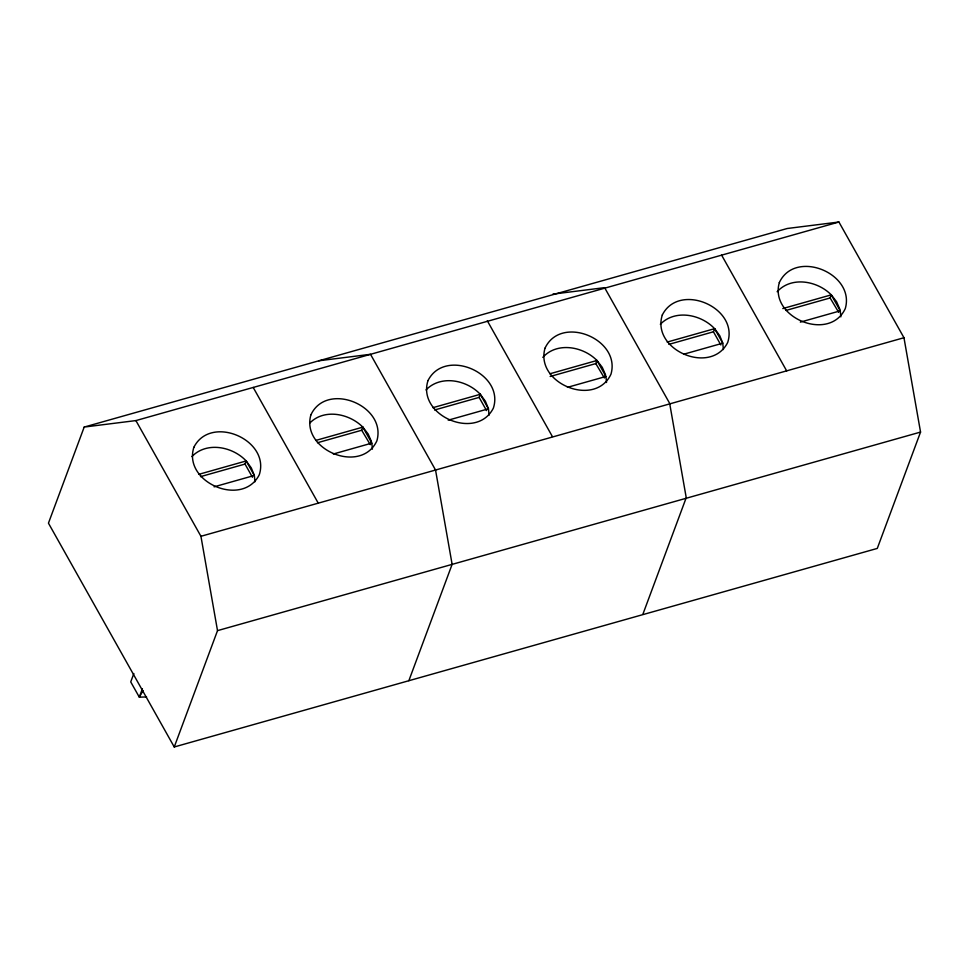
<?xml version="1.0" encoding="UTF-8"?>
<svg xmlns="http://www.w3.org/2000/svg" width="969" height="969" viewBox="0 0 969 969"><rect width="100%" height="100%" fill="white"/><g stroke="black" fill="none" stroke-linecap="round" stroke-linejoin="round"><path stroke-width="1.45" d="M84.194 427.063L48.45 523.163L174.25 746.978L877.284 548.418L920.55 432.077L903.968 337.733L838.924 222.022L787.216 228.502L84.194 427.063L135.902 420.582L838.924 222.022M133.855 673.516L130.73 681.91L139.306 697.159L146.585 696.953M142.431 688.765L139.306 697.159L143.037 690.606M252.449 477.257L245.024 464.066L246.187 460.953C232.705 446.576 206.663 441.283 191.91 456.569M174.25 746.978L217.516 630.637L200.934 536.293L135.902 420.582M315.785 440.435L362.842 427.135L368.159 434.015L371.43 441.525L370.279 444.626L361.691 430.248L362.842 427.135C349.47 413.569 324.24 408.288 309.838 423.017M486.547 410.59L479.134 397.399L480.285 394.298C466.804 379.909 440.774 374.615 426.021 389.913M408.857 680.686L452.123 564.358L435.541 470.013L370.509 354.303L318.801 360.783M604.377 377.971L595.802 363.593L596.952 360.48C583.229 346.454 557.066 341.585 542.822 357.367M604.765 376.929L605.54 374.858L602.27 367.348L596.952 360.48L549.895 373.78M720.863 344.976L713.45 331.786L714.613 328.673C701.12 314.295 675.09 309.002 660.337 324.288M642.968 614.031L686.234 497.691L669.652 403.358L604.608 287.648L552.899 294.116M838.694 312.345L830.118 297.967L831.269 294.867C817.545 280.828 791.382 275.971 777.138 291.742M839.081 311.315L839.857 309.244L836.586 301.734L831.269 294.867L782.782 308.566M903.968 337.733L200.934 536.293M432.864 407.695L480.285 394.298L485.408 401.263L488.449 408.809L489.079 415.156M198.766 474.35L246.187 460.953L251.298 467.918L254.338 475.464L254.968 481.811M667.181 342.081L714.613 328.673L719.725 335.637L722.765 343.183L723.395 349.543M550.162 376.481L595.802 363.593M317.481 442.736L361.691 430.248M785.907 310.455L830.118 297.967M434.584 409.996L479.134 397.399M200.486 476.651L245.024 464.066M668.901 344.37L713.45 331.786M448.211 420.171L488.449 408.809L480.285 394.298M214.101 486.838L254.338 475.464L246.187 460.953M683.969 354.145L722.765 343.183L714.613 328.673M567.434 387.346L605.94 376.469L596.952 360.48M333.336 454.001L371.83 443.124L362.842 427.135M800.333 322.132L840.256 310.843L831.269 294.867M217.516 630.637L920.55 432.077M721.626 255.162L786.671 370.873M487.31 320.787L552.354 436.498M253.2 387.443L318.244 503.153M840.256 310.843L840.85 316.875M605.94 376.469L606.533 382.501M371.83 443.124L372.423 449.156M310.904 414.841C300.693 450.028 361.037 474.822 376.868 440.871C387.079 405.684 326.735 380.902 310.904 414.841M545.014 348.186C534.791 383.373 595.136 408.155 610.967 374.204C621.177 339.017 560.833 314.235 545.014 348.186M779.33 282.573C769.12 317.759 829.464 342.541 845.283 308.59C855.506 273.403 795.161 248.621 779.33 282.573M193.873 447.278C182.596 482.32 242.541 507.998 259.292 474.725C270.557 439.672 210.624 413.993 193.873 447.278M427.983 380.611C416.706 415.665 476.651 441.343 493.391 408.058C504.667 373.017 444.723 347.338 427.983 380.611M662.299 314.998C651.023 350.039 710.967 375.718 727.707 342.445C738.984 307.391 679.039 281.713 662.299 314.998"/></g></svg>
